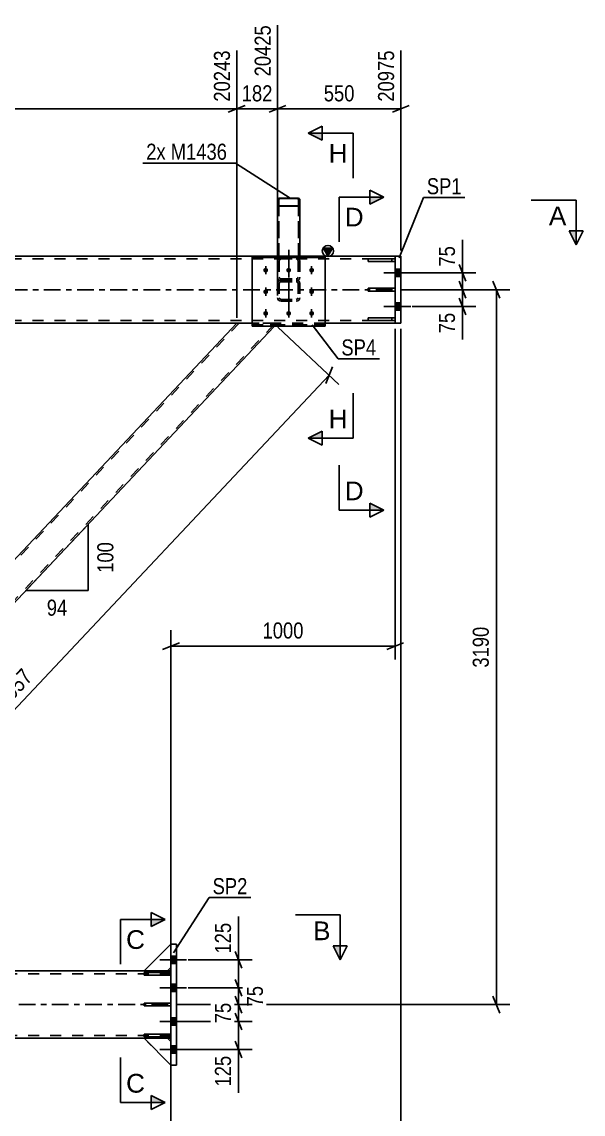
# Model space of a CAD drawing. Header units: millimetres. Extents: x -178 to 1011, y -683 to 158.
# Drawn here: x 771.4 to 871.5, y -147.2 to 47.8 of the extents above; entities that cross this region are included whole.
import ezdxf

# ---------------------------------------------------------------- set-up
doc = ezdxf.new("R2010")
doc.units = ezdxf.units.MM
doc.linetypes.add('DXK_LINE_DOT2', pattern=[3.9198, 1.9599, -1.9599])
doc.linetypes.add('DXK_LINE_DOT3', pattern=[5.9187, 2.979, -0.9799, 0.9799, -0.9799])
doc.styles.add('Arial', font='ARIAL.TTF', dxfattribs={"height": 0.2})
doc.styles.add('Arial Narrow', font='ARIALN.TTF', dxfattribs={"height": 0.2})

# ---------------------------------------------------------------- blocks, each defined once
blk = doc.blocks.new('Part-389678143-1400 - 1389')
at = {"color": 2, "linetype": 'Continuous'}
for p, q in [((833.2, -5.02), (838, -5.02)), ((833.2, -5.5), (833.2, -5.02)), ((838, -5.5), (833.2, -5.5)), ((838, -5.02), (838, -5.5))]:
    blk.add_line(p, q, dxfattribs=at)
at = {"color": 7, "linetype": 'DXK_LINE_DOT2'}
blk.add_line((837.4, -5.5), (837.4, -5.02), dxfattribs=at)
blk = doc.blocks.new('Part-389678143-1398 - 1389')
at = {"color": 2, "linetype": 'Continuous'}
for p, q in [((833.2, 0.24), (838, 0.24)), ((833.2, -0.24), (833.2, 0.24)), ((838, 0.24), (838, -0.24)), ((838, -0.24), (833.2, -0.24))]:
    blk.add_line(p, q, dxfattribs=at)
at = {"color": 7, "linetype": 'DXK_LINE_DOT2'}
blk.add_line((837.4, -0.24), (837.4, 0.24), dxfattribs=at)
blk = doc.blocks.new('Part-389678143-1399 - 1389')
at = {"color": 2, "linetype": 'Continuous'}
for p, q in [((838, 5.5), (833.2, 5.5)), ((833.2, 5.02), (833.2, 5.5)), ((838, 5.02), (833.2, 5.02)), ((838, 5.5), (838, 5.02))]:
    blk.add_line(p, q, dxfattribs=at)
at = {"color": 7, "linetype": 'DXK_LINE_DOT2'}
blk.add_line((837.4, 5.02), (837.4, 5.5), dxfattribs=at)
blk = doc.blocks.new('Part-389678143-1401 - 1389')
at = {"color": 7, "linetype": 'DXK_LINE_DOT2'}
for p, q in [((838, 0.24), (833.2, 0.24)), ((833.2, 0.24), (833.2, -0.24)), ((837.4, -0.24), (837.4, 0.24)), ((838, -0.24), (838, 0.24)), ((833.2, -0.24), (838, -0.24))]:
    blk.add_line(p, q, dxfattribs=at)
blk = doc.blocks.new('Part-389678143-1402 - 1389')
at = {"color": 7, "linetype": 'DXK_LINE_DOT2'}
for p, q in [((838, 5.5), (833.2, 5.5)), ((833.2, 5.5), (833.2, 5.02)), ((833.2, 5.02), (838, 5.02)), ((837.4, 5.5), (837.4, 5.02)), ((838, 5.02), (838, 5.5))]:
    blk.add_line(p, q, dxfattribs=at)
blk = doc.blocks.new('Part-389678143-1403 - 1389')
at = {"color": 7, "linetype": 'DXK_LINE_DOT2'}
for p, q in [((838, -5.02), (833.2, -5.02)), ((833.2, -5.02), (833.2, -5.5)), ((833.2, -5.5), (838, -5.5)), ((837.4, -5.5), (837.4, -5.02)), ((838, -5.5), (838, -5.02))]:
    blk.add_line(p, q, dxfattribs=at)
blk = doc.blocks.new('Bolt-389678143-1587 - 1389')
at = {"linetype": 'Continuous'}
for points in [[(798, -118.94), (798, -120.26), (799, -120.26), (799, -118.94)], [(798, -118.94), (798, -120.26), (799, -120.26), (799, -118.94)], [(798, -118.94), (798, -120.26), (799, -120.26), (799, -118.94)], [(798, -123.94), (798, -125.26), (799, -125.26), (799, -123.94)], [(798, -123.94), (798, -125.26), (799, -125.26), (799, -123.94)], [(798, -129.94), (798, -131.26), (799, -131.26), (799, -129.94)], [(798, -129.94), (798, -131.26), (799, -131.26), (799, -129.94)], [(798, -134.94), (798, -136.26), (799, -136.26), (799, -134.94)], [(798, -134.94), (798, -136.26), (799, -136.26), (799, -134.94)], [(798, -134.94), (798, -136.26), (799, -136.26), (799, -134.94)]]:
    blk.add_hatch(color=1, dxfattribs=at).paths.add_polyline_path(points)
at = {"color": 1, "linetype": 'Continuous'}
for p, q in [((800.76, -119.6), (796, -119.6)), ((800.76, -119.6), (796, -119.6)), ((800.76, -119.6), (796, -119.6)), ((799, -118.94), (798, -118.94)), ((799, -118.94), (798, -118.94)), ((799, -118.94), (798, -118.94)), ((799, -120.26), (798, -120.26)), ((799, -120.26), (798, -120.26)), ((799, -120.26), (798, -120.26)), ((800.76, -124.6), (796, -124.6)), ((800.76, -124.6), (796, -124.6)), ((799, -123.94), (798, -123.94)), ((799, -123.94), (798, -123.94)), ((799, -125.26), (798, -125.26)), ((799, -125.26), (798, -125.26)), ((800.76, -130.6), (796, -130.6)), ((800.76, -130.6), (796, -130.6)), ((799, -129.94), (798, -129.94)), ((799, -129.94), (798, -129.94)), ((799, -131.26), (798, -131.26)), ((799, -131.26), (798, -131.26)), ((800.76, -135.6), (796, -135.6)), ((800.76, -135.6), (796, -135.6)), ((800.76, -135.6), (796, -135.6)), ((799, -134.94), (798, -134.94)), ((799, -134.94), (798, -134.94)), ((799, -134.94), (798, -134.94)), ((799, -136.26), (798, -136.26)), ((799, -136.26), (798, -136.26)), ((799, -136.26), (798, -136.26))]:
    blk.add_line(p, q, dxfattribs=at)
blk = doc.blocks.new('Part-389678143-1555 - 1389')
at = {"color": 7, "linetype": 'DXK_LINE_DOT2'}
for p, q in [((798, -122.08), (-40, -122.08)), ((798, -121.6), (-18.36, -121.6)), ((797.4, -121.6), (793.2, -121.6)), ((798, -133.6), (798, -121.6)), ((798, -133.12), (-40, -133.12)), ((798, -133.6), (-27.5, -133.6)), ((797.4, -133.6), (793.2, -133.6))]:
    blk.add_line(p, q, dxfattribs=at)
at = {"color": 2, "linetype": 'Continuous'}
for p, q in [((793.2, -121.6), (216.6, -121.6)), ((798, -121.6), (797.4, -121.6)), ((793.2, -133.6), (645.5, -133.6)), ((798, -133.6), (797.4, -133.6))]:
    blk.add_line(p, q, dxfattribs=at)
at = {"color": 7, "linetype": 'DXK_LINE_DOT3'}
blk.add_line((-40, -127.6), (798, -127.6), dxfattribs=at)
blk = doc.blocks.new('Part-389678143-1825 - 1389')
at = {"color": 7, "linetype": 'DXK_LINE_DOT3'}
blk.add_line((819, 7.12), (819, -3.58), dxfattribs=at)
at = {"color": 7, "linetype": 'DXK_LINE_DOT2'}
for p, q in [((817, 5.14), (817.05, 5.4)), ((817, 5.14), (817, -1.44)), ((817.35, 5.27), (817.32, 5.14)), ((817.32, 5.14), (817.32, -1.44)), ((817.4, 5.77), (817.64, 5.83)), ((817.64, 5.48), (817.52, 5.46)), ((817.64, 5.83), (820.36, 5.83)), ((817.64, 5.48), (820.36, 5.48)), ((820.36, 5.83), (820.61, 5.77)), ((820.48, 5.46), (820.36, 5.48)), ((820.68, 5.14), (820.66, 5.27)), ((820.68, 5.14), (820.68, -1.44)), ((820.95, 5.4), (821, 5.14)), ((821, 5.14), (821, -1.44)), ((817.05, 1.99), (817, 2.25)), ((817.32, 2.25), (817.35, 2.12)), ((820.66, 2.12), (820.68, 2.25)), ((821, 2.25), (820.95, 1.99)), ((817.05, 1.35), (817, 1.12)), ((817.19, 1.55), (817.05, 1.35)), ((817.4, 1.68), (817.19, 1.55)), ((817.32, 1.12), (817.35, 1.23)), ((817.35, 1.23), (817.41, 1.33)), ((817.64, 1.72), (817.4, 1.68)), ((817.64, 1.57), (817.4, 1.62)), ((817.41, 1.33), (817.52, 1.4)), ((817.52, 1.94), (817.64, 1.91)), ((817.52, 1.4), (817.64, 1.42)), ((817.64, 1.91), (820.36, 1.91)), ((817.64, 1.72), (820.36, 1.72)), ((817.64, 1.57), (820.36, 1.57)), ((817.64, 1.42), (820.36, 1.42)), ((820.36, 1.91), (820.48, 1.94)), ((820.61, 1.68), (820.36, 1.72)), ((820.61, 1.62), (820.36, 1.57)), ((820.36, 1.42), (820.48, 1.4)), ((820.48, 1.4), (820.59, 1.33)), ((820.59, 1.33), (820.66, 1.23)), ((820.81, 1.55), (820.61, 1.68)), ((820.66, 1.23), (820.68, 1.12)), ((820.95, 1.35), (820.81, 1.55)), ((821, 1.12), (820.95, 1.35)), ((817, -1.44), (817.05, -1.67)), ((817.05, -1.67), (817.19, -1.86)), ((817.19, -1.86), (817.4, -1.99)), ((817.35, -1.55), (817.32, -1.44)), ((817.41, -1.65), (817.35, -1.55)), ((817.52, -1.71), (817.41, -1.65)), ((817.64, -1.74), (817.52, -1.71)), ((817.64, -1.74), (820.36, -1.74)), ((820.48, -1.71), (820.36, -1.74)), ((820.59, -1.65), (820.48, -1.71)), ((820.66, -1.55), (820.59, -1.65)), ((820.61, -1.99), (820.81, -1.86)), ((820.68, -1.44), (820.66, -1.55)), ((820.81, -1.86), (820.95, -1.67)), ((820.95, -1.67), (821, -1.44)), ((817.4, -1.99), (817.64, -2.04)), ((817.64, -2.04), (820.36, -2.04)), ((820.36, -2.04), (820.61, -1.99))]:
    blk.add_line(p, q, dxfattribs=at)
for centre, radius, start, end in [((817.67, 5.17), 0.662, 114.32, 159.2417), ((817.65, 5.16), 0.331, 114.32, 159.2417), ((820.35, 5.16), 0.331, 20.7583, 65.68), ((820.33, 5.17), 0.662, 20.7583, 65.68), ((817.67, 2.22), 0.662, 200.7583, 245.68), ((817.65, 2.24), 0.331, 200.7583, 245.68), ((820.35, 2.24), 0.331, 294.32, 339.2417), ((820.33, 2.22), 0.662, 294.32, 339.2417)]:
    blk.add_arc(centre, radius, start, end, dxfattribs=at)
blk = doc.blocks.new('Part-389678143-1570 - 1389')
at = {"linetype": 'Continuous'}
blk.add_hatch(color=2, dxfattribs=at).paths.add_polyline_path([(826, 6), (825.2, 7.4), (826.8, 7.4)])
at = {"color": 2, "linetype": 'Continuous'}
for p, q in [((817, 6), (641, 6)), ((838, 6), (821, 6)), ((826, 6), (825.2, 7.4)), ((825.2, 7.4), (826.8, 7.4)), ((826.8, 7.4), (826, 6)), ((812.5, -6), (645.5, -6)), ((838, -6), (825.5, -6))]:
    blk.add_line(p, q, dxfattribs=at)
at = {"color": 7, "linetype": 'DXK_LINE_DOT2'}
for p, q in [((821, 6), (817, 6)), ((838, -6), (838, 6)), ((838, 5.52), (0, 5.52)), ((838, -5.52), (0, -5.52)), ((825.5, -6), (812.5, -6))]:
    blk.add_line(p, q, dxfattribs=at)
at = {"color": 7, "linetype": 'DXK_LINE_DOT3'}
blk.add_line((0, 0), (838, 0), dxfattribs=at)
at = {"color": 2, "linetype": 'Continuous'}
blk.add_circle((826, 6.9), 1, dxfattribs=at)
blk = doc.blocks.new('Bolt-389678143-1588 - 1389')
at = {"linetype": 'Continuous'}
for points in [[(838, 3.66), (838, 2.34), (839, 2.34), (839, 3.66)], [(838, 3.66), (838, 2.34), (839, 2.34), (839, 3.66)], [(838, -2.34), (838, -3.66), (839, -3.66), (839, -2.34)], [(838, -2.34), (838, -3.66), (839, -3.66), (839, -2.34)]]:
    blk.add_hatch(color=1, dxfattribs=at).paths.add_polyline_path(points)
at = {"color": 1, "linetype": 'Continuous'}
for p, q in [((840.76, 3), (836, 3)), ((840.76, 3), (836, 3)), ((839, 3.66), (838, 3.66)), ((839, 3.66), (838, 3.66)), ((839, 2.34), (838, 2.34)), ((839, 2.34), (838, 2.34)), ((840.76, -3), (836, -3)), ((840.76, -3), (836, -3)), ((839, -2.34), (838, -2.34)), ((839, -2.34), (838, -2.34)), ((839, -3.66), (838, -3.66)), ((839, -3.66), (838, -3.66))]:
    blk.add_line(p, q, dxfattribs=at)
blk = doc.blocks.new('Bolt-389678143-1591 - 1389')
at = {"color": 1, "linetype": 'DXK_LINE_DOT2'}
for p, q in [((814.9, 3.08), (814.9, 4.21)), ((819, 3.08), (819, 4.21)), ((823.1, 3.08), (823.1, 4.21)), ((814.9, -0.77), (814.9, 0.36)), ((823.1, -0.77), (823.1, 0.36)), ((814.9, -4.63), (814.9, -3.49)), ((819, -4.63), (819, -3.49)), ((823.1, -4.63), (823.1, -3.49))]:
    blk.add_line(p, q, dxfattribs=at)
blk = doc.blocks.new('Part-389678143-1689 - 1389')
at = {"color": 7, "linetype": 'DXK_LINE_DOT2'}
for p, q in [((825.5, 5.95), (812.5, 5.95)), ((812.5, 5.95), (812.5, -6.49)), ((825.5, -6.49), (825.5, 5.95)), ((812.5, 5.73), (825.5, 5.73)), ((825.5, -6.27), (812.5, -6.27)), ((812.5, -6.49), (825.5, -6.49))]:
    blk.add_line(p, q, dxfattribs=at)
blk = doc.blocks.new('Part-389678143-1690 - 1389')
at = {"color": 7, "linetype": 'DXK_LINE_DOT3'}
blk.add_line((819, -3.58), (819, 7.12), dxfattribs=at)
at = {"color": 7, "linetype": 'DXK_LINE_DOT2'}
for p, q in [((817.04, 5.38), (817, 5.14)), ((817, 5.14), (817, -1.44)), ((817.05, 5.4), (817.04, 5.38)), ((817.32, 5.14), (817.35, 5.27)), ((817.32, 5.14), (817.32, -1.44)), ((817.64, 5.83), (817.4, 5.77)), ((817.52, 5.46), (817.64, 5.48)), ((817.64, 5.83), (820.36, 5.83)), ((817.64, 5.48), (820.36, 5.48)), ((820.61, 5.77), (820.36, 5.83)), ((820.36, 5.48), (820.48, 5.46)), ((820.66, 5.27), (820.68, 5.14)), ((820.68, 5.14), (820.68, -1.44)), ((820.96, 5.38), (820.95, 5.4)), ((821, 5.14), (820.96, 5.38)), ((821, 5.14), (821, -1.44)), ((817, 2.25), (817.05, 1.99)), ((817.35, 2.12), (817.32, 2.25)), ((820.68, 2.25), (820.66, 2.12)), ((820.95, 1.99), (821, 2.25)), ((817, 1.12), (817.05, 1.35)), ((817.05, 1.35), (817.19, 1.55)), ((817.19, 1.55), (817.4, 1.68)), ((817.35, 1.23), (817.32, 1.12)), ((817.41, 1.33), (817.35, 1.23)), ((817.4, 1.68), (817.64, 1.72)), ((817.4, 1.62), (817.64, 1.57)), ((817.52, 1.4), (817.41, 1.33)), ((817.64, 1.91), (817.52, 1.94)), ((817.64, 1.42), (817.52, 1.4)), ((817.64, 1.91), (820.36, 1.91)), ((817.64, 1.72), (820.36, 1.72)), ((817.64, 1.57), (820.36, 1.57)), ((817.64, 1.42), (820.36, 1.42)), ((820.48, 1.94), (820.36, 1.91)), ((820.36, 1.72), (820.61, 1.68)), ((820.36, 1.57), (820.61, 1.62)), ((820.48, 1.4), (820.36, 1.42)), ((820.59, 1.33), (820.48, 1.4)), ((820.66, 1.23), (820.59, 1.33)), ((820.61, 1.68), (820.81, 1.55)), ((820.68, 1.12), (820.66, 1.23)), ((820.81, 1.55), (820.95, 1.35)), ((820.95, 1.35), (821, 1.12)), ((817.05, -1.67), (817, -1.44)), ((817.19, -1.86), (817.05, -1.67)), ((817.4, -1.99), (817.19, -1.86)), ((817.32, -1.44), (817.35, -1.55)), ((817.35, -1.55), (817.41, -1.65)), ((817.41, -1.65), (817.52, -1.71)), ((817.52, -1.71), (817.64, -1.74)), ((817.64, -1.74), (820.36, -1.74)), ((820.36, -1.74), (820.48, -1.71)), ((820.48, -1.71), (820.59, -1.65)), ((820.59, -1.65), (820.66, -1.55)), ((820.81, -1.86), (820.61, -1.99)), ((820.66, -1.55), (820.68, -1.44)), ((820.95, -1.67), (820.81, -1.86)), ((821, -1.44), (820.95, -1.67)), ((817.64, -2.04), (817.4, -1.99)), ((817.64, -2.04), (820.36, -2.04)), ((820.61, -1.99), (820.36, -2.04))]:
    blk.add_line(p, q, dxfattribs=at)
for centre, radius, start, end in [((817.67, 5.17), 0.662, 114.32, 159.2417), ((817.65, 5.16), 0.331, 114.32, 159.2417), ((820.35, 5.16), 0.331, 20.7583, 65.68), ((820.33, 5.17), 0.662, 20.7583, 65.68), ((817.67, 2.22), 0.662, 200.7583, 245.68), ((817.65, 2.24), 0.331, 200.7583, 245.68), ((820.35, 2.24), 0.331, 294.32, 339.2417), ((820.33, 2.22), 0.662, 294.32, 339.2417)]:
    blk.add_arc(centre, radius, start, end, dxfattribs=at)
blk = doc.blocks.new('Part-389678143-1701 - 1389')
at = {"color": 2, "linetype": 'Continuous'}
for p, q in [((798, -116.8), (793.2, -121.6)), ((793.2, -121.6), (797.4, -121.6)), ((797.4, -121.6), (798, -121))]:
    blk.add_line(p, q, dxfattribs=at)
at = {"color": 7, "linetype": 'DXK_LINE_DOT2'}
blk.add_line((798, -121), (798, -116.8), dxfattribs=at)
blk = doc.blocks.new('Part-389678143-1702 - 1389')
at = {"color": 7, "linetype": 'DXK_LINE_DOT2'}
for p, q in [((798, -116.8), (793.2, -121.6)), ((798, -121), (798, -116.8)), ((793.2, -121.6), (797.4, -121.6)), ((797.4, -121.6), (798, -121))]:
    blk.add_line(p, q, dxfattribs=at)
blk = doc.blocks.new('Part-389678143-1703 - 1389')
at = {"color": 2, "linetype": 'Continuous'}
for p, q in [((798, -138.4), (793.2, -133.6)), ((793.2, -133.6), (797.4, -133.6)), ((797.4, -133.6), (798, -134.2))]:
    blk.add_line(p, q, dxfattribs=at)
at = {"color": 7, "linetype": 'DXK_LINE_DOT2'}
blk.add_line((798, -134.2), (798, -138.4), dxfattribs=at)
blk = doc.blocks.new('Part-389678143-1704 - 1389')
at = {"color": 7, "linetype": 'DXK_LINE_DOT2'}
for p, q in [((793.2, -133.6), (797.4, -133.6)), ((798, -138.4), (793.2, -133.6)), ((797.4, -133.6), (798, -134.2)), ((798, -134.2), (798, -138.4))]:
    blk.add_line(p, q, dxfattribs=at)
blk = doc.blocks.new('Part-389678143-1705 - 1389')
at = {"color": 7, "linetype": 'DXK_LINE_DOT2'}
for p, q in [((798, -121.86), (793.2, -121.86)), ((793.2, -121.86), (793.2, -122.34)), ((793.2, -122.34), (798, -122.34)), ((797.4, -122.34), (797.4, -121.86)), ((798, -122.34), (798, -121.86))]:
    blk.add_line(p, q, dxfattribs=at)
blk = doc.blocks.new('Part-389678143-1706 - 1389')
at = {"color": 7, "linetype": 'DXK_LINE_DOT2'}
for p, q in [((798, -127.36), (793.2, -127.36)), ((793.2, -127.36), (793.2, -127.84)), ((793.2, -127.84), (798, -127.84)), ((797.4, -127.84), (797.4, -127.36)), ((798, -127.84), (798, -127.36))]:
    blk.add_line(p, q, dxfattribs=at)
blk = doc.blocks.new('Part-389678143-1707 - 1389')
at = {"color": 7, "linetype": 'DXK_LINE_DOT2'}
for p, q in [((798, -132.86), (793.2, -132.86)), ((793.2, -132.86), (793.2, -133.34)), ((793.2, -133.34), (798, -133.34)), ((797.4, -133.34), (797.4, -132.86)), ((798, -133.34), (798, -132.86))]:
    blk.add_line(p, q, dxfattribs=at)
blk = doc.blocks.new('Part-389678143-1708 - 1389')
at = {"color": 2, "linetype": 'Continuous'}
for p, q in [((793.2, -121.86), (798, -121.86)), ((793.2, -122.34), (793.2, -121.86)), ((798, -122.34), (793.2, -122.34)), ((798, -121.86), (798, -122.34))]:
    blk.add_line(p, q, dxfattribs=at)
at = {"color": 7, "linetype": 'DXK_LINE_DOT2'}
blk.add_line((797.4, -122.34), (797.4, -121.86), dxfattribs=at)
blk = doc.blocks.new('Part-389678143-1709 - 1389')
at = {"color": 2, "linetype": 'Continuous'}
for p, q in [((793.2, -127.36), (798, -127.36)), ((793.2, -127.84), (793.2, -127.36)), ((798, -127.84), (793.2, -127.84)), ((798, -127.36), (798, -127.84))]:
    blk.add_line(p, q, dxfattribs=at)
at = {"color": 7, "linetype": 'DXK_LINE_DOT2'}
blk.add_line((797.4, -127.84), (797.4, -127.36), dxfattribs=at)
blk = doc.blocks.new('Part-389678143-1710 - 1389')
at = {"color": 2, "linetype": 'Continuous'}
for p, q in [((793.2, -132.86), (798, -132.86)), ((793.2, -133.34), (793.2, -132.86)), ((798, -133.34), (793.2, -133.34)), ((798, -132.86), (798, -133.34))]:
    blk.add_line(p, q, dxfattribs=at)
at = {"color": 7, "linetype": 'DXK_LINE_DOT2'}
blk.add_line((797.4, -133.34), (797.4, -132.86), dxfattribs=at)
blk = doc.blocks.new('Part-389678143-1745 - 1389')
at = {"color": 2, "linetype": 'Continuous'}
for p, q in [((839, 6), (838, 6)), ((838, 6), (838, -6)), ((839, 6), (839, -6)), ((839, -6), (838, -6))]:
    blk.add_line(p, q, dxfattribs=at)
blk = doc.blocks.new('Part-389678143-1750 - 1389')
at = {"color": 2, "linetype": 'Continuous'}
for p, q in [((799, -116.8), (798, -116.8)), ((798, -116.8), (798, -138.4)), ((799, -116.8), (799, -138.4)), ((799, -138.4), (798, -138.4))]:
    blk.add_line(p, q, dxfattribs=at)
blk = doc.blocks.new('Part-389678143-1870 - 1389')
at = {"color": 7, "linetype": 'DXK_LINE_DOT2'}
for p, q in [((810.17, -6), (701.64, -121.41)), ((816.36, -6.19), (707.83, -121.6)), ((816.36, -6), (809.73, -6)), ((816.36, -6.49), (816.36, -6)), ((759, -59.95), (755.38, -63.8)), ((708.27, -121.6), (701.64, -121.6))]:
    blk.add_line(p, q, dxfattribs=at)
at = {"color": 2, "linetype": 'Continuous'}
for p, q in [((816.36, -6.66), (708.27, -121.6)), ((809.73, -6), (759, -59.95)), ((816.36, -6.66), (816.36, -6.49)), ((701.64, -120.94), (755.38, -63.8)), ((701.64, -121.6), (701.64, -120.94))]:
    blk.add_line(p, q, dxfattribs=at)
blk = doc.blocks.new('Part-389678143-2000 - 1389')
at = {"color": 2, "linetype": 'Continuous'}
for p, q in [((825.5, 5.95), (812.5, 5.95)), ((812.5, 5.95), (812.5, -6.49)), ((825.5, -6.49), (825.5, 5.95)), ((812.5, 5.73), (825.5, 5.73)), ((812.5, -6.49), (825.5, -6.49))]:
    blk.add_line(p, q, dxfattribs=at)
at = {"color": 7, "linetype": 'DXK_LINE_DOT2'}
blk.add_line((812.5, -6.27), (825.5, -6.27), dxfattribs=at)
blk = doc.blocks.new('Bolt-389678143-2001 - 1389')
at = {"linetype": 'Continuous'}
for points in [[(814.9, 3.89), (814.99, 3.88), (815.08, 3.85), (815.16, 3.81), (815.23, 3.75), (815.28, 3.68), (815.32, 3.6), (815.34, 3.52), (815.34, 3.43), (815.32, 3.35), (815.28, 3.27), (815.23, 3.2), (815.16, 3.14), (815.08, 3.1), (814.99, 3.07), (814.9, 3.06), (814.81, 3.07), (814.72, 3.1), (814.64, 3.14), (814.57, 3.2), (814.52, 3.27), (814.48, 3.35), (814.46, 3.43), (814.46, 3.52), (814.48, 3.6), (814.52, 3.68), (814.57, 3.75), (814.64, 3.81), (814.72, 3.85), (814.81, 3.88)], [(819, 3.89), (819.09, 3.88), (819.18, 3.85), (819.26, 3.81), (819.33, 3.75), (819.38, 3.68), (819.42, 3.6), (819.44, 3.52), (819.44, 3.43), (819.42, 3.35), (819.38, 3.27), (819.33, 3.2), (819.26, 3.14), (819.18, 3.1), (819.09, 3.07), (819, 3.06), (818.91, 3.07), (818.82, 3.1), (818.74, 3.14), (818.67, 3.2), (818.62, 3.27), (818.58, 3.35), (818.56, 3.43), (818.56, 3.52), (818.58, 3.6), (818.62, 3.68), (818.67, 3.75), (818.74, 3.81), (818.82, 3.85), (818.91, 3.88)], [(823.1, 3.89), (823.19, 3.88), (823.28, 3.85), (823.36, 3.81), (823.43, 3.75), (823.48, 3.68), (823.52, 3.6), (823.54, 3.52), (823.54, 3.43), (823.52, 3.35), (823.48, 3.27), (823.43, 3.2), (823.36, 3.14), (823.28, 3.1), (823.19, 3.07), (823.1, 3.06), (823.01, 3.07), (822.92, 3.1), (822.84, 3.14), (822.77, 3.2), (822.72, 3.27), (822.68, 3.35), (822.66, 3.43), (822.66, 3.52), (822.68, 3.6), (822.72, 3.68), (822.77, 3.75), (822.84, 3.81), (822.92, 3.85), (823.01, 3.88)], [(814.9, 0.04), (814.99, 0.03), (815.08, 0), (815.16, -0.04), (815.23, -0.1), (815.28, -0.17), (815.32, -0.25), (815.34, -0.33), (815.34, -0.42), (815.32, -0.5), (815.28, -0.58), (815.23, -0.65), (815.16, -0.71), (815.08, -0.75), (814.99, -0.78), (814.9, -0.79), (814.81, -0.78), (814.72, -0.75), (814.64, -0.71), (814.57, -0.65), (814.52, -0.58), (814.48, -0.5), (814.46, -0.42), (814.46, -0.33), (814.48, -0.25), (814.52, -0.17), (814.57, -0.1), (814.64, -0.04), (814.72, 0), (814.81, 0.03)], [(823.1, 0.04), (823.19, 0.03), (823.28, 0), (823.36, -0.04), (823.43, -0.1), (823.48, -0.17), (823.52, -0.25), (823.54, -0.33), (823.54, -0.42), (823.52, -0.5), (823.48, -0.58), (823.43, -0.65), (823.36, -0.71), (823.28, -0.75), (823.19, -0.78), (823.1, -0.79), (823.01, -0.78), (822.92, -0.75), (822.84, -0.71), (822.77, -0.65), (822.72, -0.58), (822.68, -0.5), (822.66, -0.42), (822.66, -0.33), (822.68, -0.25), (822.72, -0.17), (822.77, -0.1), (822.84, -0.04), (822.92, 0), (823.01, 0.03)], [(814.9, -3.82), (814.99, -3.83), (815.08, -3.85), (815.16, -3.9), (815.23, -3.95), (815.28, -4.02), (815.32, -4.1), (815.34, -4.19), (815.34, -4.27), (815.32, -4.36), (815.28, -4.44), (815.23, -4.51), (815.16, -4.56), (815.08, -4.61), (814.99, -4.63), (814.9, -4.64), (814.81, -4.63), (814.72, -4.61), (814.64, -4.56), (814.57, -4.51), (814.52, -4.44), (814.48, -4.36), (814.46, -4.27), (814.46, -4.19), (814.48, -4.1), (814.52, -4.02), (814.57, -3.95), (814.64, -3.9), (814.72, -3.85), (814.81, -3.83)], [(819, -3.82), (819.09, -3.83), (819.18, -3.85), (819.26, -3.9), (819.33, -3.95), (819.38, -4.02), (819.42, -4.1), (819.44, -4.19), (819.44, -4.27), (819.42, -4.36), (819.38, -4.44), (819.33, -4.51), (819.26, -4.56), (819.18, -4.61), (819.09, -4.63), (819, -4.64), (818.91, -4.63), (818.82, -4.61), (818.74, -4.56), (818.67, -4.51), (818.62, -4.44), (818.58, -4.36), (818.56, -4.27), (818.56, -4.19), (818.58, -4.1), (818.62, -4.02), (818.67, -3.95), (818.74, -3.9), (818.82, -3.85), (818.91, -3.83)], [(823.1, -3.82), (823.19, -3.83), (823.28, -3.85), (823.36, -3.9), (823.43, -3.95), (823.48, -4.02), (823.52, -4.1), (823.54, -4.19), (823.54, -4.27), (823.52, -4.36), (823.48, -4.44), (823.43, -4.51), (823.36, -4.56), (823.28, -4.61), (823.19, -4.63), (823.1, -4.64), (823.01, -4.63), (822.92, -4.61), (822.84, -4.56), (822.77, -4.51), (822.72, -4.44), (822.68, -4.36), (822.66, -4.27), (822.66, -4.19), (822.68, -4.1), (822.72, -4.02), (822.77, -3.95), (822.84, -3.9), (822.92, -3.85), (823.01, -3.83)]]:
    blk.add_hatch(color=1, dxfattribs=at).paths.add_polyline_path(points)
at = {"color": 1, "linetype": 'Continuous'}
for p, q in [((814.9, 3.87), (814.9, 2.74)), ((819, 3.87), (819, 2.74)), ((823.1, 3.87), (823.1, 2.74)), ((814.9, 0.02), (814.9, -1.12)), ((823.1, 0.02), (823.1, -1.12)), ((814.9, -3.83), (814.9, -4.97)), ((819, -3.83), (819, -4.97)), ((823.1, -3.83), (823.1, -4.97))]:
    blk.add_line(p, q, dxfattribs=at)
blk = doc.blocks.new('Part-389678143-41320 - 1389')
at = {"color": 7, "linetype": 'DXK_LINE_DOT2'}
for p, q in [((817, 16.16), (817.04, 16.23)), ((817, 16.16), (817, 5.69)), ((817.04, 16.23), (817.14, 16.28)), ((817.14, 16.28), (817.3, 16.32)), ((817.26, 16.19), (817.24, 16.16)), ((817.24, 16.16), (817.24, 5.69)), ((817.31, 16.22), (817.26, 16.19)), ((817.3, 16.32), (817.48, 16.33)), ((817.39, 16.24), (817.31, 16.22)), ((817.48, 16.25), (817.39, 16.24)), ((817.48, 16.33), (820.52, 16.33)), ((817.48, 16.25), (820.52, 16.25)), ((820.52, 16.33), (820.7, 16.32)), ((820.61, 16.24), (820.52, 16.25)), ((820.69, 16.22), (820.61, 16.24)), ((820.74, 16.19), (820.69, 16.22)), ((820.7, 16.32), (820.86, 16.28)), ((820.76, 16.16), (820.74, 16.19)), ((820.76, 16.16), (820.76, 5.69)), ((820.86, 16.28), (820.96, 16.23)), ((820.96, 16.23), (821, 16.16)), ((821, 16.16), (821, 5.69)), ((817.04, 14.99), (817, 15.05)), ((817.14, 14.93), (817.04, 14.99)), ((817.3, 14.89), (817.14, 14.93)), ((817.24, 15.05), (817.26, 15.02)), ((817.26, 15.02), (817.31, 14.99)), ((817.48, 14.88), (817.3, 14.89)), ((817.31, 14.99), (817.39, 14.97)), ((817.39, 14.97), (817.48, 14.96)), ((817.48, 14.96), (820.52, 14.96)), ((817.48, 14.88), (820.52, 14.88)), ((820.52, 14.96), (820.61, 14.97)), ((820.7, 14.89), (820.52, 14.88)), ((820.61, 14.97), (820.69, 14.99)), ((820.69, 14.99), (820.74, 15.02)), ((820.86, 14.93), (820.7, 14.89)), ((820.74, 15.02), (820.76, 15.05)), ((820.96, 14.99), (820.86, 14.93)), ((821, 15.05), (820.96, 14.99)), ((821, 6), (817, 6)), ((817, 5.83), (817.24, 5.83)), ((817, 5.69), (817.04, 5.62)), ((817.04, 5.62), (817.14, 5.56)), ((817.14, 5.56), (817.3, 5.53)), ((817.26, 5.66), (817.24, 5.69)), ((817.31, 5.63), (817.26, 5.66)), ((817.3, 5.53), (817.48, 5.51)), ((817.39, 5.61), (817.31, 5.63)), ((817.48, 5.6), (817.39, 5.61)), ((817.48, 5.6), (820.52, 5.6)), ((817.48, 5.51), (820.52, 5.51)), ((820.61, 5.61), (820.52, 5.6)), ((820.52, 5.51), (820.7, 5.53)), ((820.69, 5.63), (820.61, 5.61)), ((820.74, 5.66), (820.69, 5.63)), ((820.7, 5.53), (820.86, 5.56)), ((820.76, 5.69), (820.74, 5.66)), ((821, 5.83), (820.76, 5.83)), ((820.86, 5.56), (820.96, 5.62)), ((820.96, 5.62), (821, 5.69))]:
    blk.add_line(p, q, dxfattribs=at)
blk = doc.blocks.new('Part-389678143-41323 - 1389')
at = {"color": 2, "linetype": 'Continuous'}
for p, q in [((817.04, 16.23), (817, 16.16)), ((817, 16.16), (817, 5.95)), ((817.14, 16.28), (817.04, 16.23)), ((817.3, 16.32), (817.14, 16.28)), ((817.24, 16.16), (817.26, 16.19)), ((817.24, 16.16), (817.24, 15.05)), ((817.26, 16.19), (817.31, 16.22)), ((817.48, 16.34), (817.3, 16.32)), ((817.31, 16.22), (817.39, 16.24)), ((817.39, 16.24), (817.48, 16.25)), ((817.48, 16.34), (820.52, 16.34)), ((817.48, 16.25), (820.52, 16.25)), ((820.7, 16.32), (820.52, 16.34)), ((820.52, 16.25), (820.61, 16.24)), ((820.61, 16.24), (820.69, 16.22)), ((820.69, 16.22), (820.74, 16.19)), ((820.86, 16.28), (820.7, 16.32)), ((820.74, 16.19), (820.76, 16.16)), ((820.76, 16.16), (820.76, 15.05)), ((820.96, 16.23), (820.86, 16.28)), ((821, 16.16), (820.96, 16.23)), ((821, 16.16), (821, 5.95)), ((817, 15.05), (817.04, 14.99)), ((817.04, 14.99), (817.14, 14.93)), ((817.14, 14.93), (817.3, 14.89)), ((817.26, 15.02), (817.24, 15.05)), ((817.31, 14.99), (817.26, 15.02)), ((817.3, 14.89), (817.48, 14.88)), ((817.39, 14.97), (817.31, 14.99)), ((817.48, 14.97), (817.39, 14.97)), ((817.48, 14.97), (820.52, 14.97)), ((817.48, 14.88), (820.52, 14.88)), ((820.61, 14.97), (820.52, 14.97)), ((820.52, 14.88), (820.7, 14.89)), ((820.69, 14.99), (820.61, 14.97)), ((820.74, 15.02), (820.69, 14.99)), ((820.7, 14.89), (820.86, 14.93)), ((820.76, 15.05), (820.74, 15.02)), ((820.86, 14.93), (820.96, 14.99)), ((820.96, 14.99), (821, 15.05))]:
    blk.add_line(p, q, dxfattribs=at)
at = {"color": 7, "linetype": 'DXK_LINE_DOT2'}
for p, q in [((817.24, 15.05), (817.24, 5.69)), ((820.76, 15.05), (820.76, 5.69)), ((821, 6), (817, 6)), ((817, 5.95), (817, 5.69)), ((821, 5.95), (821, 5.69)), ((817, 5.83), (817.24, 5.83)), ((817.04, 5.62), (817, 5.69)), ((817.14, 5.56), (817.04, 5.62)), ((817.3, 5.53), (817.14, 5.56)), ((817.24, 5.69), (817.26, 5.65)), ((817.26, 5.65), (817.31, 5.63)), ((817.48, 5.51), (817.3, 5.53)), ((817.31, 5.63), (817.39, 5.61)), ((817.39, 5.61), (817.48, 5.6)), ((817.48, 5.6), (820.52, 5.6)), ((817.48, 5.51), (820.52, 5.51)), ((820.52, 5.6), (820.61, 5.61)), ((820.7, 5.53), (820.52, 5.51)), ((820.61, 5.61), (820.69, 5.63)), ((820.69, 5.63), (820.74, 5.65)), ((820.86, 5.56), (820.7, 5.53)), ((820.74, 5.65), (820.76, 5.69)), ((820.76, 5.83), (821, 5.83)), ((820.96, 5.62), (820.86, 5.56)), ((821, 5.69), (820.96, 5.62))]:
    blk.add_line(p, q, dxfattribs=at)
blk = doc.blocks.new('StraightDimension-389678143-2362 - 1389')
at = {"color": 7, "linetype": 'Continuous'}
blk.add_line((839, -7), (839, -171.21), dxfattribs=at)
blk = doc.blocks.new('AngleDimension-389678143-2267 - 1389')
at = {"color": 7, "linetype": 'Continuous'}
for p, q in [((783.23, -41.89), (772.14, -53.69)), ((783.23, -41.89), (783.23, -53.69)), ((774.22, -51.47), (772.14, -53.69)), ((783.23, -53.69), (772.14, -53.69))]:
    blk.add_line(p, q, dxfattribs=at)
at = {"color": 0}
for points in [[(788.33, -44.44), (784.13, -44.44), (784.13, -51.13), (788.33, -51.13)], [(780.11, -58.79), (780.11, -54.59), (775.26, -54.59), (775.26, -58.79)]]:
    blk.add_wipeout(points, dxfattribs=at)
at = {"color": 3, "style": 'Arial Narrow'}
blk.add_text('100', height=2.863, rotation=90.0002, dxfattribs=at).set_placement((787.73, -50.53))
blk.add_text('94', height=2.863, dxfattribs=at).set_placement((775.86, -58.19))
blk = doc.blocks.new('StraightDimension-389678143-46798 - 1389')
at = {"color": 7, "linetype": 'Continuous'}
for p, q in [((800.84, -130.6), (812.46, -130.6)), ((809.46, -129.1), (810.66, -132.1)), ((810.06, -135.6), (810.06, -130.6)), ((810.66, -137.1), (809.46, -134.1)), ((800.84, -135.6), (812.46, -135.6))]:
    blk.add_line(p, q, dxfattribs=at)
at = {"color": 0}
blk.add_wipeout([(809.31, -136.13), (805.11, -136.13), (805.11, -142.81), (809.31, -142.81)], dxfattribs=at)
at = {"color": 7, "linetype": 'Continuous'}
blk.add_line((810.06, -135.6), (810.06, -143.33), dxfattribs=at)
blk.add_line((810.06, -135.6), (810.06, -143.33), dxfattribs=at)
at = {"color": 3, "style": 'Arial Narrow'}
blk.add_text('125', height=2.863, rotation=90.0002, dxfattribs=at).set_placement((808.71, -142.21))
blk = doc.blocks.new('StraightDimension-389678143-45952 - 1389')
at = {"color": 7, "linetype": 'Continuous'}
for p, q in [((817, -1.04), (817, 47.2)), ((809.73, -5), (809.73, 42.7)), ((808.23, 31.66), (811.23, 32.86)), ((809.73, 32.26), (817, 32.26)), ((818.5, 32.86), (815.5, 31.66))]:
    blk.add_line(p, q, dxfattribs=at)
at = {"color": 0}
blk.add_wipeout([(816.71, 33.01), (816.71, 37.21), (810.03, 37.21), (810.03, 33.01)], dxfattribs=at)
at = {"color": 0, "linetype": 'Continuous'}
blk.add_wipeout([(816.4, 47.8), (812.2, 47.8), (812.2, 37.46), (816.4, 37.46)], dxfattribs=at)
at = {"color": 3, "linetype": 'Continuous', "style": 'Arial Narrow'}
blk.add_text('20425', height=2.863, rotation=90.0002, dxfattribs=at).set_placement((815.8, 38.06))
at = {"color": 3, "style": 'Arial Narrow'}
blk.add_text('182', height=2.863, dxfattribs=at).set_placement((810.63, 33.61))
blk = doc.blocks.new('StraightDimension-389678143-46795 - 1389')
at = {"color": 7, "linetype": 'Continuous'}
for p, q in [((809.46, -118.1), (810.66, -121.1)), ((801.06, -119.6), (812.46, -119.6)), ((810.06, -124.6), (810.06, -119.6)), ((801.06, -124.6), (812.46, -124.6)), ((810.66, -126.1), (809.46, -123.1))]:
    blk.add_line(p, q, dxfattribs=at)
at = {"color": 0}
blk.add_wipeout([(809.31, -112.39), (805.11, -112.39), (805.11, -119.08), (809.31, -119.08)], dxfattribs=at)
at = {"color": 7, "linetype": 'Continuous'}
blk.add_line((810.06, -119.6), (810.06, -111.87), dxfattribs=at)
blk.add_line((810.06, -119.6), (810.06, -111.87), dxfattribs=at)
at = {"color": 3, "style": 'Arial Narrow'}
blk.add_text('125', height=2.863, rotation=90.0002, dxfattribs=at).set_placement((808.71, -118.48))
blk = doc.blocks.new('StraightDimension-389678143-45951 - 1389')
at = {"color": 7, "linetype": 'Continuous'}
for p, q in [((817, -1.04), (817, 47.2)), ((839, 7), (839, 42.7)), ((818.5, 32.86), (815.5, 31.66)), ((817, 32.26), (839, 32.26)), ((837.5, 31.66), (840.5, 32.86))]:
    blk.add_line(p, q, dxfattribs=at)
at = {"color": 0, "linetype": 'Continuous'}
blk.add_wipeout([(838.4, 43.3), (834.2, 43.3), (834.2, 32.96), (838.4, 32.96)], dxfattribs=at)
at = {"color": 0}
blk.add_wipeout([(831.34, 33.01), (831.34, 37.21), (824.66, 37.21), (824.66, 33.01)], dxfattribs=at)
at = {"color": 3, "linetype": 'Continuous', "style": 'Arial Narrow'}
blk.add_text('20975', height=2.863, rotation=90.0002, dxfattribs=at).set_placement((837.8, 33.56))
at = {"color": 3, "style": 'Arial Narrow'}
blk.add_text('550', height=2.863, dxfattribs=at).set_placement((825.26, 33.61))
blk = doc.blocks.new('StraightDimension-389678143-46198 - 1389')
at = {"color": 7, "linetype": 'Continuous'}
for p, q in [((708.27, -122.6), (708.27, -165.01)), ((798, -134.6), (798, -165.01)), ((709.77, -153.97), (706.77, -155.17)), ((796.5, -155.17), (799.5, -153.97)), ((708.27, -154.57), (798, -154.57))]:
    blk.add_line(p, q, dxfattribs=at)
at = {"color": 0}
blk.add_wipeout([(757.39, -153.82), (757.39, -149.62), (748.88, -149.62), (748.88, -153.82)], dxfattribs=at)
at = {"color": 0, "linetype": 'Continuous'}
blk.add_wipeout([(797.4, -155.27), (793.2, -155.27), (793.2, -165.61), (797.4, -165.61)], dxfattribs=at)
at = {"color": 3, "style": 'Arial Narrow'}
blk.add_text('2243', height=2.863, dxfattribs=at).set_placement((749.48, -153.22))
at = {"color": 3, "linetype": 'Continuous', "style": 'Arial Narrow'}
blk.add_text('20950', height=2.863, rotation=90.0002, dxfattribs=at).set_placement((796.8, -165.01))
blk = doc.blocks.new('StraightDimension-389678143-2840 - 1389')
at = {"color": 7, "linetype": 'Continuous'}
for p, q in [((817.09, -6.69), (827.97, -16.91)), ((717.8, -130.56), (826.22, -15.27)), ((825.63, -16.77), (826.81, -13.77)), ((709, -122.29), (719.54, -132.2)), ((718.39, -129.06), (717.21, -132.06))]:
    blk.add_line(p, q, dxfattribs=at)
at = {"color": 0}
blk.add_wipeout([(774.38, -69.3), (771.32, -66.42), (765.49, -72.62), (768.55, -75.5)], dxfattribs=at)
at = {"color": 3, "style": 'Arial Narrow'}
blk.add_text('3957', height=2.863, rotation=46.7591, dxfattribs=at).set_placement((768.52, -74.65))
blk = doc.blocks.new('StraightDimension-389678143-45953 - 1389')
at = {"color": 7, "linetype": 'Continuous'}
for p, q in [((708.27, -5), (708.27, 47.2)), ((809.73, -5), (809.73, 42.7)), ((709.77, 32.86), (706.77, 31.66)), ((708.27, 32.26), (809.73, 32.26)), ((808.23, 31.66), (811.23, 32.86))]:
    blk.add_line(p, q, dxfattribs=at)
at = {"color": 0, "linetype": 'Continuous'}
blk.add_wipeout([(809.13, 43.3), (804.93, 43.3), (804.93, 32.96), (809.13, 32.96)], dxfattribs=at)
at = {"color": 0}
blk.add_wipeout([(763.26, 33.01), (763.26, 37.21), (754.75, 37.21), (754.75, 33.01)], dxfattribs=at)
at = {"color": 3, "linetype": 'Continuous', "style": 'Arial Narrow'}
blk.add_text('20243', height=2.863, rotation=90.0002, dxfattribs=at).set_placement((808.53, 33.56))
at = {"color": 3, "style": 'Arial Narrow'}
blk.add_text('2537', height=2.863, dxfattribs=at).set_placement((755.35, 33.61))
blk = doc.blocks.new('StraightDimension-389678143-3511 - 1389')
at = {"color": 7, "linetype": 'Continuous'}
for p, q in [((838, -7), (838, -66.01)), ((798, -120.6), (798, -60.76)), ((799.5, -63.01), (796.5, -64.21)), ((798, -63.61), (838, -63.61)), ((836.5, -64.21), (839.5, -63.01))]:
    blk.add_line(p, q, dxfattribs=at)
at = {"color": 0}
blk.add_wipeout([(822.26, -62.86), (822.26, -58.66), (813.74, -58.66), (813.74, -62.86)], dxfattribs=at)
at = {"color": 3, "style": 'Arial Narrow'}
blk.add_text('1000', height=2.863, dxfattribs=at).set_placement((814.34, -62.26))
blk = doc.blocks.new('StraightDimension-389678143-21601 - 1389')
at = {"color": 7, "linetype": 'Continuous'}
for p, q in [((856.64, -1.5), (855.44, 1.5)), ((839, 0), (858.44, 0)), ((856.04, -127.6), (856.04, 0)), ((855.44, -126.1), (856.64, -129.1)), ((799, -127.6), (858.44, -127.6))]:
    blk.add_line(p, q, dxfattribs=at)
at = {"color": 0}
blk.add_wipeout([(855.29, -59.54), (851.09, -59.54), (851.09, -68.06), (855.29, -68.06)], dxfattribs=at)
at = {"color": 3, "style": 'Arial Narrow'}
blk.add_text('3190', height=2.863, rotation=90.0002, dxfattribs=at).set_placement((854.69, -67.46))
blk = doc.blocks.new('StraightDimension-389678143-46776 - 1389')
at = {"color": 7, "linetype": 'Continuous'}
for p, q in [((849.41, 4.5), (850.61, 1.5)), ((840.61, 3), (852.41, 3)), ((850.01, 0), (850.01, 3)), ((850.61, -1.5), (849.41, 1.5)), ((839, 0), (852.41, 0))]:
    blk.add_line(p, q, dxfattribs=at)
at = {"color": 0}
blk.add_wipeout([(849.26, 8.38), (845.06, 8.38), (845.06, 3.52), (849.26, 3.52)], dxfattribs=at)
at = {"color": 7, "linetype": 'Continuous'}
blk.add_line((850.01, 3), (850.01, 8.91), dxfattribs=at)
blk.add_line((850.01, 3), (850.01, 8.91), dxfattribs=at)
at = {"color": 3, "style": 'Arial Narrow'}
blk.add_text('75', height=2.863, rotation=90.0002, dxfattribs=at).set_placement((848.66, 4.12))
blk = doc.blocks.new('StraightDimension-389678143-46777 - 1389')
at = {"color": 7, "linetype": 'Continuous'}
for p, q in [((849.41, 1.5), (850.61, -1.5)), ((839, 0), (852.41, 0)), ((850.61, -4.5), (849.41, -1.5)), ((850.01, -3), (850.01, 0)), ((841.01, -3), (852.41, -3))]:
    blk.add_line(p, q, dxfattribs=at)
at = {"color": 0}
blk.add_wipeout([(849.26, -3.53), (845.06, -3.53), (845.06, -8.38), (849.26, -8.38)], dxfattribs=at)
at = {"color": 7, "linetype": 'Continuous'}
blk.add_line((850.01, -3), (850.01, -8.91), dxfattribs=at)
blk.add_line((850.01, -3), (850.01, -8.91), dxfattribs=at)
at = {"color": 3, "style": 'Arial Narrow'}
blk.add_text('75', height=2.863, rotation=90.0002, dxfattribs=at).set_placement((848.66, -7.78))
blk = doc.blocks.new('StraightDimension-389678143-46796 - 1389')
at = {"color": 7, "linetype": 'Continuous'}
for p, q in [((801.06, -124.6), (812.91, -124.6)), ((809.46, -123.1), (810.66, -126.1)), ((810.06, -127.6), (810.06, -124.6)), ((810.66, -129.1), (809.46, -126.1)), ((799, -127.6), (812.91, -127.6))]:
    blk.add_line(p, q, dxfattribs=at)
at = {"color": 0}
blk.add_wipeout([(815.01, -123.67), (810.81, -123.67), (810.81, -128.53), (815.01, -128.53)], dxfattribs=at)
at = {"color": 3, "style": 'Arial Narrow'}
blk.add_text('75', height=2.863, rotation=90.0002, dxfattribs=at).set_placement((814.41, -127.93))
blk = doc.blocks.new('StraightDimension-389678143-46797 - 1389')
at = {"color": 7, "linetype": 'Continuous'}
for p, q in [((809.46, -126.1), (810.66, -129.1)), ((799, -127.6), (812.46, -127.6)), ((810.06, -130.6), (810.06, -127.6)), ((800.84, -130.6), (812.46, -130.6)), ((810.66, -132.1), (809.46, -129.1))]:
    blk.add_line(p, q, dxfattribs=at)
at = {"color": 0}
blk.add_wipeout([(809.31, -126.67), (805.11, -126.67), (805.11, -131.53), (809.31, -131.53)], dxfattribs=at)
at = {"color": 3, "style": 'Arial Narrow'}
blk.add_text('75', height=2.863, rotation=90.0002, dxfattribs=at).set_placement((808.71, -130.93))
blk = doc.blocks.new('Mark-389678143-1685 - 1389')
at = {"color": 0}
blk.add_wipeout([(834.61, -11.74), (834.61, -8.74), (828.4, -8.74), (828.4, -11.74)], dxfattribs=at)
blk.add_wipeout([(834.61, -11.74), (834.61, -8.74), (828.4, -8.74), (828.4, -11.74)], dxfattribs=at)
at = {"color": 30, "linetype": 'DXK_LINE_DOT2'}
for p, q in [((823.2, -6.27), (827.8, -12.34)), ((827.8, -12.34), (835.21, -12.34))]:
    blk.add_line(p, q, dxfattribs=at)
at = {"color": 3, "style": 'Arial Narrow'}
blk.add_text('SP4', height=2.863, dxfattribs=at).set_placement((828.4, -11.74))
blk = doc.blocks.new('Mark-389678143-1741 - 1389')
at = {"color": 0}
blk.add_wipeout([(849.85, 17.03), (849.85, 20.03), (843.64, 20.03), (843.64, 17.03)], dxfattribs=at)
blk.add_wipeout([(849.85, 17.03), (849.85, 20.03), (843.64, 20.03), (843.64, 17.03)], dxfattribs=at)
at = {"color": 30, "linetype": 'Continuous'}
for p, q in [((838.72, 5.69), (843.04, 16.43)), ((843.04, 16.43), (850.45, 16.43))]:
    blk.add_line(p, q, dxfattribs=at)
at = {"color": 3, "style": 'Arial Narrow'}
blk.add_text('SP1', height=2.863, dxfattribs=at).set_placement((843.64, 17.03))
blk = doc.blocks.new('Mark-389678143-1746 - 1389')
at = {"color": 0}
blk.add_wipeout([(811.64, -107.89), (811.64, -104.89), (805.43, -104.89), (805.43, -107.89)], dxfattribs=at)
blk.add_wipeout([(811.64, -107.89), (811.64, -104.89), (805.43, -104.89), (805.43, -107.89)], dxfattribs=at)
at = {"color": 30, "linetype": 'Continuous'}
for p, q in [((798.45, -118.36), (804.83, -108.49)), ((804.83, -108.49), (812.24, -108.49))]:
    blk.add_line(p, q, dxfattribs=at)
at = {"color": 3, "style": 'Arial Narrow'}
blk.add_text('SP2', height=2.863, dxfattribs=at).set_placement((805.43, -107.89))
blk = doc.blocks.new('SectionMark-389678143-3579 - 1389')
at = {"linetype": 'Continuous'}
for points in [[(794.5, -113.66), (794.5, -112.41), (797, -112.41)], [(794.5, -145.06), (794.5, -143.81), (797, -145.06)]]:
    blk.add_hatch(color=6, dxfattribs=at).paths.add_polyline_path(points)
at = {"color": 6, "linetype": 'Continuous'}
for p, q in [((789, -112.41), (789, -120.41)), ((789, -112.41), (797, -112.41)), ((794.5, -113.66), (794.5, -111.16)), ((794.5, -111.16), (797, -112.41)), ((797, -112.41), (794.5, -113.66)), ((789, -145.06), (789, -137.06)), ((797, -145.06), (794.5, -143.81)), ((794.5, -143.81), (794.5, -146.31)), ((789, -145.06), (797, -145.06)), ((797, -145.06), (794.5, -146.31))]:
    blk.add_line(p, q, dxfattribs=at)
at = {"color": 0, "linetype": 'Continuous'}
for points in [[(793.37, -117.66), (793.37, -114.16), (790, -114.16), (790, -117.66)], [(793.37, -143.31), (793.37, -139.81), (790, -139.81), (790, -143.31)]]:
    blk.add_wipeout(points, dxfattribs=at)
at = {"color": 3, "linetype": 'Continuous', "style": 'Arial'}
for p in [(790, -117.66), (790, -143.31)]:
    blk.add_text('C', height=3.34, dxfattribs=at).set_placement(p)
blk = doc.blocks.new('Mark-389678143-1996 - 1389')
at = {"color": 0}
blk.add_wipeout([(834.61, -11.74), (834.61, -8.74), (828.4, -8.74), (828.4, -11.74)], dxfattribs=at)
blk.add_wipeout([(834.61, -11.74), (834.61, -8.74), (828.4, -8.74), (828.4, -11.74)], dxfattribs=at)
at = {"color": 30, "linetype": 'Continuous'}
for p, q in [((823.2, -6.27), (827.8, -12.34)), ((827.8, -12.34), (835.21, -12.34))]:
    blk.add_line(p, q, dxfattribs=at)
at = {"color": 3, "style": 'Arial Narrow'}
blk.add_text('SP4', height=2.863, dxfattribs=at).set_placement((828.4, -11.74))
blk = doc.blocks.new('SectionMark-389678143-3581 - 1389')
at = {"linetype": 'Continuous'}
for points in [[(825, 27.92), (825, 26.67), (822.5, 27.92)], [(825, -25.23), (825, -26.48), (822.5, -26.48)]]:
    blk.add_hatch(color=6, dxfattribs=at).paths.add_polyline_path(points)
at = {"color": 6, "linetype": 'Continuous'}
for p, q in [((822.5, 27.92), (825, 29.17)), ((830.5, 27.92), (822.5, 27.92)), ((822.5, 27.92), (825, 26.67)), ((825, 26.67), (825, 29.17)), ((830.5, 27.92), (830.5, 19.92)), ((830.5, -26.48), (830.5, -18.48)), ((822.5, -26.48), (825, -25.23)), ((825, -25.23), (825, -27.73)), ((830.5, -26.48), (822.5, -26.48)), ((825, -27.73), (822.5, -26.48))]:
    blk.add_line(p, q, dxfattribs=at)
at = {"color": 0, "linetype": 'Continuous'}
for points in [[(829.5, 22.67), (829.5, 26.17), (826.13, 26.17), (826.13, 22.67)], [(829.5, -24.73), (829.5, -21.23), (826.13, -21.23), (826.13, -24.73)]]:
    blk.add_wipeout(points, dxfattribs=at)
at = {"color": 3, "linetype": 'Continuous', "style": 'Arial'}
for p in [(826.13, 22.67), (826.13, -24.73)]:
    blk.add_text('H', height=3.34, dxfattribs=at).set_placement(p)
blk = doc.blocks.new('SectionMark-389678143-3577 - 1389')
at = {"linetype": 'Continuous'}
for points in [[(833.5, 15.28), (833.5, 16.53), (836, 16.53)], [(833.5, -39.33), (833.5, -38.08), (836, -39.33)]]:
    blk.add_hatch(color=6, dxfattribs=at).paths.add_polyline_path(points)
at = {"color": 6, "linetype": 'Continuous'}
for p, q in [((833.5, 15.28), (833.5, 17.78)), ((833.5, 17.78), (836, 16.53)), ((828, 16.53), (828, 8.53)), ((828, 16.53), (836, 16.53)), ((836, 16.53), (833.5, 15.28)), ((828, -39.33), (828, -31.33)), ((836, -39.33), (833.5, -38.08)), ((833.5, -38.08), (833.5, -40.58)), ((828, -39.33), (836, -39.33)), ((836, -39.33), (833.5, -40.58))]:
    blk.add_line(p, q, dxfattribs=at)
at = {"color": 0, "linetype": 'Continuous'}
for points in [[(832.37, 11.28), (832.37, 14.78), (829, 14.78), (829, 11.28)], [(832.37, -37.58), (832.37, -34.08), (829, -34.08), (829, -37.58)]]:
    blk.add_wipeout(points, dxfattribs=at)
at = {"color": 3, "linetype": 'Continuous', "style": 'Arial'}
for p in [(829, 11.28), (829, -37.58)]:
    blk.add_text('D', height=3.34, dxfattribs=at).set_placement(p)
blk = doc.blocks.new('SectionMark-389678143-3593 - 1389')
at = {"linetype": 'Continuous'}
blk.add_hatch(color=6, dxfattribs=at).paths.add_polyline_path([(826.96, -117.1), (828.21, -117.1), (828.21, -119.6)])
at = {"color": 6, "linetype": 'Continuous'}
for p, q in [((828.21, -111.6), (820.21, -111.6)), ((828.21, -111.6), (828.21, -119.6)), ((826.96, -117.1), (829.46, -117.1)), ((828.21, -119.6), (826.96, -117.1)), ((829.46, -117.1), (828.21, -119.6))]:
    blk.add_line(p, q, dxfattribs=at)
at = {"color": 0, "linetype": 'Continuous'}
blk.add_wipeout([(826.46, -116.1), (826.46, -112.6), (823.35, -112.6), (823.35, -116.1)], dxfattribs=at)
at = {"color": 3, "linetype": 'Continuous', "style": 'Arial'}
blk.add_text('B', height=3.34, dxfattribs=at).set_placement((823.35, -116.1))
blk = doc.blocks.new('SectionMark-389678143-3595 - 1389')
at = {"linetype": 'Continuous'}
blk.add_hatch(color=6, dxfattribs=at).paths.add_polyline_path([(869.02, 10.5), (870.27, 10.5), (870.27, 8)])
at = {"color": 6, "linetype": 'Continuous'}
for p, q in [((870.27, 16), (862.27, 16)), ((870.27, 16), (870.27, 8)), ((869.02, 10.5), (871.52, 10.5)), ((870.27, 8), (869.02, 10.5)), ((871.52, 10.5), (870.27, 8))]:
    blk.add_line(p, q, dxfattribs=at)
at = {"color": 0, "linetype": 'Continuous'}
blk.add_wipeout([(868.52, 11.5), (868.52, 15), (865.41, 15), (865.41, 11.5)], dxfattribs=at)
at = {"color": 3, "linetype": 'Continuous', "style": 'Arial'}
blk.add_text('A', height=3.34, dxfattribs=at).set_placement((865.41, 11.5))
blk = doc.blocks.new('MarkSet-389678143-45295 - 1389')
at = {"color": 30, "linetype": 'Continuous'}
blk.add_line((819.26, 16.34), (809.51, 22.59), dxfattribs=at)
at = {"color": 0}
blk.add_wipeout([(797.06, 23.19), (797.06, 26.19), (793.59, 26.19), (793.59, 23.19)], dxfattribs=at)
blk.add_wipeout([(797.06, 23.19), (797.06, 26.19), (793.59, 26.19), (793.59, 23.19)], dxfattribs=at)
blk.add_wipeout([(808.01, 23.19), (808.01, 26.19), (797.96, 26.19), (797.96, 23.19)], dxfattribs=at)
blk.add_wipeout([(808.01, 23.19), (808.01, 26.19), (797.96, 26.19), (797.96, 23.19)], dxfattribs=at)
at = {"color": 30, "linetype": 'Continuous'}
blk.add_line((792.99, 22.59), (809.51, 22.59), dxfattribs=at)
at = {"color": 3, "style": 'Arial Narrow'}
for s, p in [('2x', (793.59, 23.19)), ('M1436', (797.96, 23.19))]:
    blk.add_text(s, height=2.863, dxfattribs=at).set_placement(p)

msp = doc.modelspace()

# ---------------------------------------------------------------- block references
for name in ['Part-389678143-41323 - 1389', 'Part-389678143-41320 - 1389', 'Part-389678143-1570 - 1389', 'Part-389678143-1689 - 1389', 'Part-389678143-2000 - 1389', 'Part-389678143-1825 - 1389', 'Part-389678143-1690 - 1389', 'Part-389678143-1745 - 1389', 'Bolt-389678143-1591 - 1389', 'Part-389678143-1399 - 1389', 'Part-389678143-1402 - 1389', 'Bolt-389678143-2001 - 1389', 'Bolt-389678143-1588 - 1389', 'Part-389678143-1398 - 1389', 'Part-389678143-1401 - 1389', 'Part-389678143-1400 - 1389', 'Part-389678143-1403 - 1389', 'Part-389678143-1870 - 1389', 'Part-389678143-1701 - 1389', 'Part-389678143-1702 - 1389', 'Part-389678143-1750 - 1389', 'Bolt-389678143-1587 - 1389', 'Part-389678143-1555 - 1389', 'Part-389678143-1705 - 1389', 'Part-389678143-1708 - 1389', 'Part-389678143-1706 - 1389', 'Part-389678143-1709 - 1389', 'Part-389678143-1707 - 1389', 'Part-389678143-1710 - 1389', 'Part-389678143-1703 - 1389', 'Part-389678143-1704 - 1389']:
    msp.add_blockref(name, (0, 0))

# ---------------------------------------------------------------- next in the draw order: block references
for name in ['StraightDimension-389678143-45952 - 1389', 'StraightDimension-389678143-2362 - 1389']:
    msp.add_blockref(name, (0, 0))

# ---------------------------------------------------------------- next in the draw order: block references
for name in ['StraightDimension-389678143-45953 - 1389', 'StraightDimension-389678143-45951 - 1389', 'AngleDimension-389678143-2267 - 1389', 'StraightDimension-389678143-46795 - 1389', 'StraightDimension-389678143-46198 - 1389', 'StraightDimension-389678143-46798 - 1389']:
    msp.add_blockref(name, (0, 0))

# ---------------------------------------------------------------- next in the draw order: block references
msp.add_blockref('StraightDimension-389678143-2840 - 1389', (0, 0))

# ---------------------------------------------------------------- next in the draw order: block references
msp.add_blockref('StraightDimension-389678143-3511 - 1389', (0, 0))

# ---------------------------------------------------------------- next in the draw order: block references
for name in ['StraightDimension-389678143-21601 - 1389', 'SectionMark-389678143-3579 - 1389']:
    msp.add_blockref(name, (0, 0))

# ---------------------------------------------------------------- next in the draw order: block references
for name in ['StraightDimension-389678143-46776 - 1389', 'Mark-389678143-1685 - 1389', 'Mark-389678143-1746 - 1389', 'StraightDimension-389678143-46796 - 1389']:
    msp.add_blockref(name, (0, 0))

# ---------------------------------------------------------------- next in the draw order: block references
for name in ['Mark-389678143-1741 - 1389', 'StraightDimension-389678143-46777 - 1389', 'Mark-389678143-1996 - 1389', 'SectionMark-389678143-3593 - 1389', 'StraightDimension-389678143-46797 - 1389']:
    msp.add_blockref(name, (0, 0))

# ---------------------------------------------------------------- next in the draw order: block references
msp.add_blockref('SectionMark-389678143-3581 - 1389', (0, 0))

# ---------------------------------------------------------------- next in the draw order: block references
msp.add_blockref('SectionMark-389678143-3577 - 1389', (0, 0))

# ---------------------------------------------------------------- next in the draw order: block references
msp.add_blockref('SectionMark-389678143-3595 - 1389', (0, 0))

# ---------------------------------------------------------------- next in the draw order: block references
msp.add_blockref('MarkSet-389678143-45295 - 1389', (0, 0))

doc.saveas('drawing.dxf')
